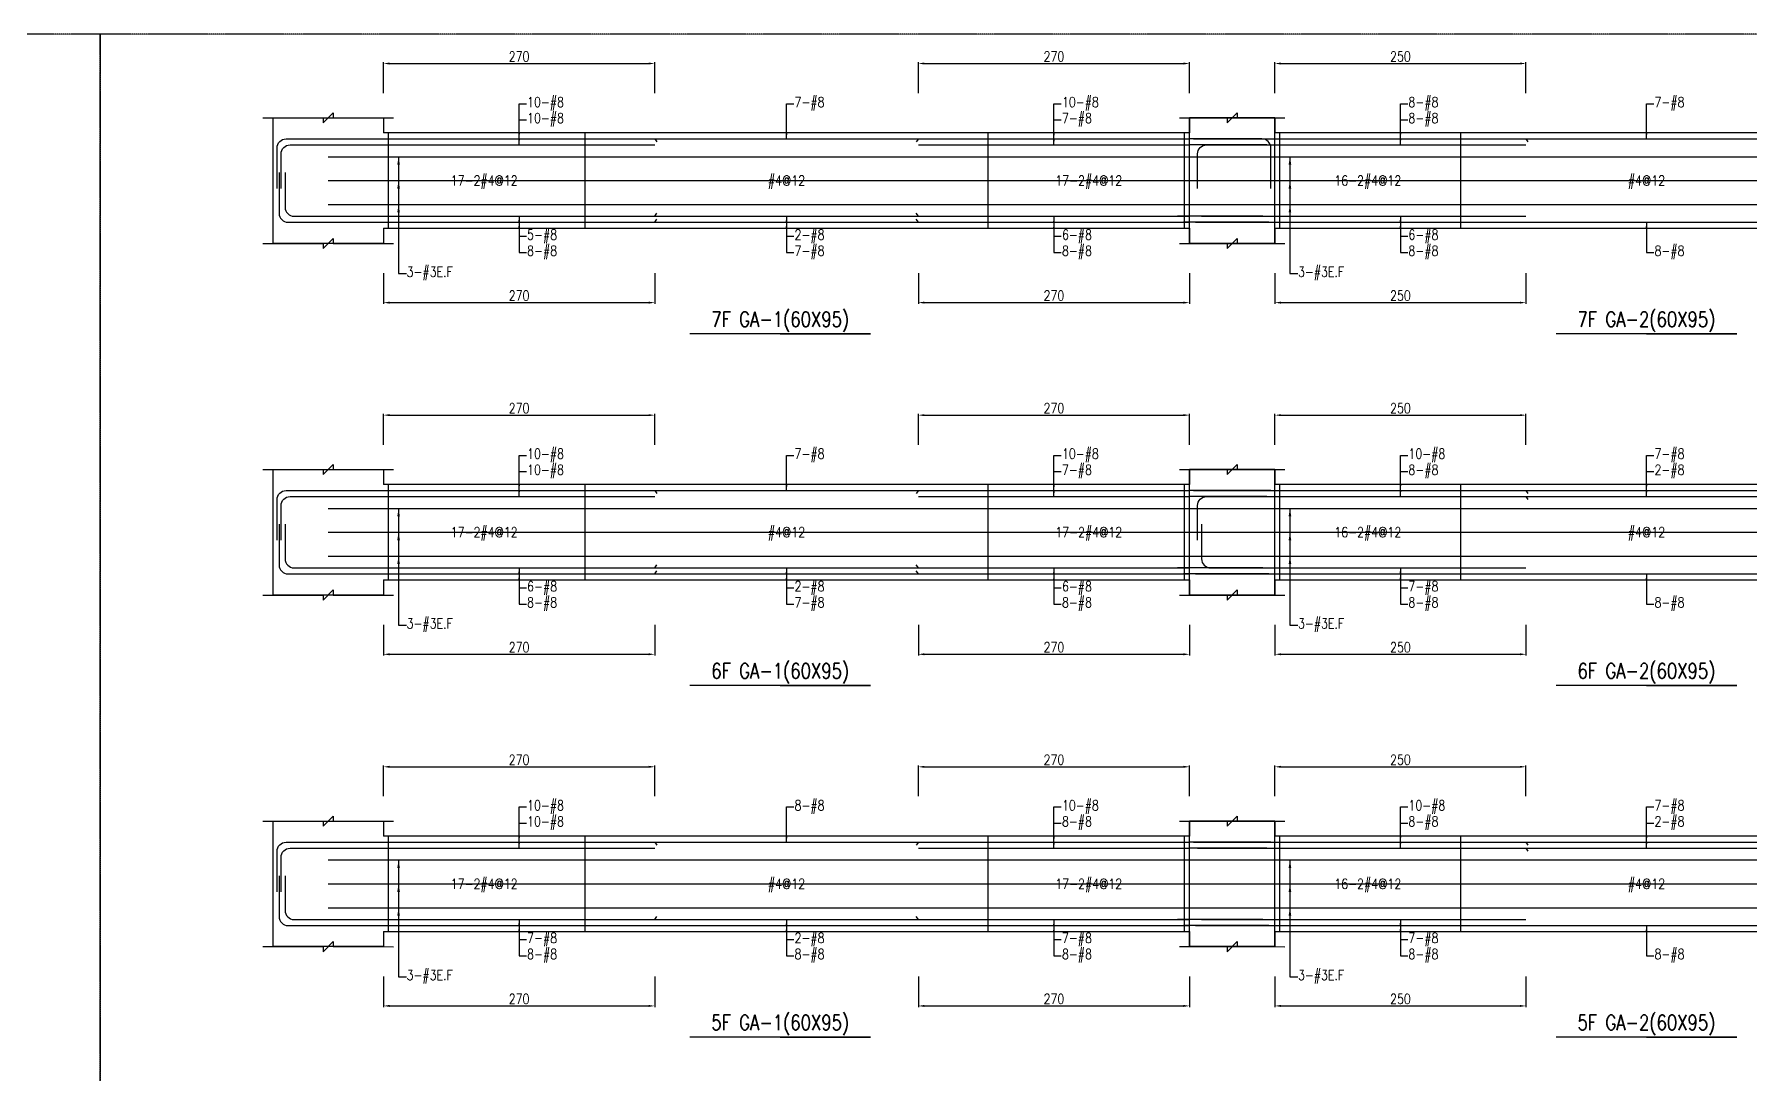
# Model space of a CAD drawing. Header units: millimetres. Extents: x 0 to 84580, y -12276 to 4373.
# Drawn here: x 38995 to 40703, y -2034 to -1000 of the extents above; entities that cross this region are included whole.
import ezdxf
from ezdxf.enums import TextEntityAlignment as Align

# ---------------------------------------------------------------- set-up
doc = ezdxf.new("R2010")
doc.units = ezdxf.units.MM
doc.header["$MEASUREMENT"] = 0
doc.linetypes.add('CENTER', pattern=[2, 1.25, -0.25, 0.25, -0.25])
for name, color, linetype in [('S-DIM', 2, 'Continuous'), ('S-GRID', 1, 'CENTER'), ('S-LEADER', 2, 'Continuous'), ('S-RC', 130, 'Continuous'), ('S-REINF', 6, 'Continuous'), ('S-TEXT', 2, 'Continuous')]:
    doc.layers.add(name, color=color, linetype=linetype)
doc.styles.add('CS4', font='romans.shx', dxfattribs={"width": 0.8, "bigfont": 'lsp.shx'})
doc.styles.get("Standard").update_dxf_attribs({"font": 'arial.ttf'})
doc.dimstyles.new('ISO-25', dxfattribs={"dimtxt": 2.5, "dimasz": 2.5, "dimexe": 1.25, "dimexo": 0.625, "dimtad": 1, "dimtxsty": 'Standard', "dimcen": 2.5, "dimadec": 0, "dimazin": 0, "dimtfac": 1, "dimtmove": 0, "dimatfit": 3, "dimfxl": 0, "dimarcsym": 0})

# ---------------------------------------------------------------- blocks, each defined once
blk = doc.blocks.new('*D1075')
at = {"layer": 'DEFPOINTS', "color": 0, "transparency": 16777216}
for p in [(39613, -1729.0625), (39343, -1759.0625), (39613, -1759.0625)]:
    blk.add_point(p, dxfattribs=at)
at = {"layer": 'S-DIM', "color": 0, "lineweight": -2, "transparency": 16777216}
for p, q in [((39343, -1758.4375), (39343, -1727.8125)), ((39349, -1729.0625), (39607, -1729.0625)), ((39613, -1758.4375), (39613, -1727.8125))]:
    blk.add_line(p, q, dxfattribs=at)
at = {"layer": 'S-DIM', "color": 0, "transparency": 16777216}
for points in [[(39349, -1728.0625), (39349, -1730.0625), (39343, -1729.0625)], [(39607, -1728.0625), (39607, -1730.0625), (39613, -1729.0625)]]:
    blk.add_solid(points, dxfattribs=at)
at = {"layer": 'S-DIM', "color": 0, "transparency": 16777216, "insert": (39478, -1722.0625), "char_height": 10, "attachment_point": 5, "style": 'CS4'}
blk.add_mtext('270', dxfattribs=at)
blk = doc.blocks.new('*D1076')
at = {"layer": 'DEFPOINTS', "color": 0, "transparency": 16777216}
for p in [(40145.5, -1729.0625), (39875.5, -1759.0625), (40145.5, -1759.0625)]:
    blk.add_point(p, dxfattribs=at)
at = {"layer": 'S-DIM', "color": 0, "lineweight": -2, "transparency": 16777216}
for p, q in [((39875.5, -1758.4375), (39875.5, -1727.8125)), ((39881.5, -1729.0625), (40139.5, -1729.0625)), ((40145.5, -1758.4375), (40145.5, -1727.8125))]:
    blk.add_line(p, q, dxfattribs=at)
at = {"layer": 'S-DIM', "color": 0, "transparency": 16777216}
for points in [[(39881.5, -1728.0625), (39881.5, -1730.0625), (39875.5, -1729.0625)], [(40139.5, -1728.0625), (40139.5, -1730.0625), (40145.5, -1729.0625)]]:
    blk.add_solid(points, dxfattribs=at)
at = {"layer": 'S-DIM', "color": 0, "transparency": 16777216, "insert": (40010.5, -1722.0625), "char_height": 10, "attachment_point": 5, "style": 'CS4'}
blk.add_mtext('270', dxfattribs=at)
blk = doc.blocks.new('*D1077')
at = {"layer": 'DEFPOINTS', "color": 0, "transparency": 16777216}
for p in [(39343, -1937.0625), (39613, -1937.0625), (39613, -1967.0625)]:
    blk.add_point(p, dxfattribs=at)
at = {"layer": 'S-DIM', "color": 0, "lineweight": -2, "transparency": 16777216}
for p, q in [((39343, -1937.6875), (39343, -1968.3125)), ((39613, -1937.6875), (39613, -1968.3125)), ((39349, -1967.0625), (39607, -1967.0625))]:
    blk.add_line(p, q, dxfattribs=at)
at = {"layer": 'S-DIM', "color": 0, "transparency": 16777216}
for points in [[(39349, -1966.0625), (39349, -1968.0625), (39343, -1967.0625)], [(39607, -1966.0625), (39607, -1968.0625), (39613, -1967.0625)]]:
    blk.add_solid(points, dxfattribs=at)
at = {"layer": 'S-DIM', "color": 0, "transparency": 16777216, "insert": (39478, -1960.0625), "char_height": 10, "attachment_point": 5, "style": 'CS4'}
blk.add_mtext('270', dxfattribs=at)
blk = doc.blocks.new('*D1078')
at = {"layer": 'DEFPOINTS', "color": 0, "transparency": 16777216}
for p in [(39875.5, -1937.0625), (40145.5, -1937.0625), (40145.5, -1967.0625)]:
    blk.add_point(p, dxfattribs=at)
at = {"layer": 'S-DIM', "color": 0, "lineweight": -2, "transparency": 16777216}
for p, q in [((39875.5, -1937.6875), (39875.5, -1968.3125)), ((40145.5, -1937.6875), (40145.5, -1968.3125)), ((39881.5, -1967.0625), (40139.5, -1967.0625))]:
    blk.add_line(p, q, dxfattribs=at)
at = {"layer": 'S-DIM', "color": 0, "transparency": 16777216}
for points in [[(39881.5, -1966.0625), (39881.5, -1968.0625), (39875.5, -1967.0625)], [(40139.5, -1966.0625), (40139.5, -1968.0625), (40145.5, -1967.0625)]]:
    blk.add_solid(points, dxfattribs=at)
at = {"layer": 'S-DIM', "color": 0, "transparency": 16777216, "insert": (40010.5, -1960.0625), "char_height": 10, "attachment_point": 5, "style": 'CS4'}
blk.add_mtext('270', dxfattribs=at)
blk = doc.blocks.new('*D1079')
at = {"layer": 'DEFPOINTS', "color": 0, "transparency": 16777216}
for p in [(39613, -1379.0625), (39343, -1409.0625), (39613, -1409.0625)]:
    blk.add_point(p, dxfattribs=at)
at = {"layer": 'S-DIM', "color": 0, "lineweight": -2, "transparency": 16777216}
for p, q in [((39343, -1408.4375), (39343, -1377.8125)), ((39349, -1379.0625), (39607, -1379.0625)), ((39613, -1408.4375), (39613, -1377.8125))]:
    blk.add_line(p, q, dxfattribs=at)
at = {"layer": 'S-DIM', "color": 0, "transparency": 16777216}
for points in [[(39349, -1378.0625), (39349, -1380.0625), (39343, -1379.0625)], [(39607, -1378.0625), (39607, -1380.0625), (39613, -1379.0625)]]:
    blk.add_solid(points, dxfattribs=at)
at = {"layer": 'S-DIM', "color": 0, "transparency": 16777216, "insert": (39478, -1372.0625), "char_height": 10, "attachment_point": 5, "style": 'CS4'}
blk.add_mtext('270', dxfattribs=at)
blk = doc.blocks.new('*D1080')
at = {"layer": 'DEFPOINTS', "color": 0, "transparency": 16777216}
for p in [(40145.5, -1379.0625), (39875.5, -1409.0625), (40145.5, -1409.0625)]:
    blk.add_point(p, dxfattribs=at)
at = {"layer": 'S-DIM', "color": 0, "lineweight": -2, "transparency": 16777216}
for p, q in [((39875.5, -1408.4375), (39875.5, -1377.8125)), ((39881.5, -1379.0625), (40139.5, -1379.0625)), ((40145.5, -1408.4375), (40145.5, -1377.8125))]:
    blk.add_line(p, q, dxfattribs=at)
at = {"layer": 'S-DIM', "color": 0, "transparency": 16777216}
for points in [[(39881.5, -1378.0625), (39881.5, -1380.0625), (39875.5, -1379.0625)], [(40139.5, -1378.0625), (40139.5, -1380.0625), (40145.5, -1379.0625)]]:
    blk.add_solid(points, dxfattribs=at)
at = {"layer": 'S-DIM', "color": 0, "transparency": 16777216, "insert": (40010.5, -1372.0625), "char_height": 10, "attachment_point": 5, "style": 'CS4'}
blk.add_mtext('270', dxfattribs=at)
blk = doc.blocks.new('*D1081')
at = {"layer": 'DEFPOINTS', "color": 0, "transparency": 16777216}
for p in [(39343, -1587.0625), (39613, -1587.0625), (39613, -1617.0625)]:
    blk.add_point(p, dxfattribs=at)
at = {"layer": 'S-DIM', "color": 0, "lineweight": -2, "transparency": 16777216}
for p, q in [((39343, -1587.6875), (39343, -1618.3125)), ((39613, -1587.6875), (39613, -1618.3125)), ((39349, -1617.0625), (39607, -1617.0625))]:
    blk.add_line(p, q, dxfattribs=at)
at = {"layer": 'S-DIM', "color": 0, "transparency": 16777216}
for points in [[(39349, -1616.0625), (39349, -1618.0625), (39343, -1617.0625)], [(39607, -1616.0625), (39607, -1618.0625), (39613, -1617.0625)]]:
    blk.add_solid(points, dxfattribs=at)
at = {"layer": 'S-DIM', "color": 0, "transparency": 16777216, "insert": (39478, -1610.0625), "char_height": 10, "attachment_point": 5, "style": 'CS4'}
blk.add_mtext('270', dxfattribs=at)
blk = doc.blocks.new('*D1082')
at = {"layer": 'DEFPOINTS', "color": 0, "transparency": 16777216}
for p in [(39875.5, -1587.0625), (40145.5, -1587.0625), (40145.5, -1617.0625)]:
    blk.add_point(p, dxfattribs=at)
at = {"layer": 'S-DIM', "color": 0, "lineweight": -2, "transparency": 16777216}
for p, q in [((39875.5, -1587.6875), (39875.5, -1618.3125)), ((40145.5, -1587.6875), (40145.5, -1618.3125)), ((39881.5, -1617.0625), (40139.5, -1617.0625))]:
    blk.add_line(p, q, dxfattribs=at)
at = {"layer": 'S-DIM', "color": 0, "transparency": 16777216}
for points in [[(39881.5, -1616.0625), (39881.5, -1618.0625), (39875.5, -1617.0625)], [(40139.5, -1616.0625), (40139.5, -1618.0625), (40145.5, -1617.0625)]]:
    blk.add_solid(points, dxfattribs=at)
at = {"layer": 'S-DIM', "color": 0, "transparency": 16777216, "insert": (40010.5, -1610.0625), "char_height": 10, "attachment_point": 5, "style": 'CS4'}
blk.add_mtext('270', dxfattribs=at)
blk = doc.blocks.new('*D1083')
at = {"layer": 'DEFPOINTS', "color": 0, "transparency": 16777216}
for p in [(39613, -1029.0625), (39343, -1059.0625), (39613, -1059.0625)]:
    blk.add_point(p, dxfattribs=at)
at = {"layer": 'S-DIM', "color": 0, "lineweight": -2, "transparency": 16777216}
for p, q in [((39343, -1058.4375), (39343, -1027.8125)), ((39349, -1029.0625), (39607, -1029.0625)), ((39613, -1058.4375), (39613, -1027.8125))]:
    blk.add_line(p, q, dxfattribs=at)
at = {"layer": 'S-DIM', "color": 0, "transparency": 16777216}
for points in [[(39349, -1028.0625), (39349, -1030.0625), (39343, -1029.0625)], [(39607, -1028.0625), (39607, -1030.0625), (39613, -1029.0625)]]:
    blk.add_solid(points, dxfattribs=at)
at = {"layer": 'S-DIM', "color": 0, "transparency": 16777216, "insert": (39478, -1022.0625), "char_height": 10, "attachment_point": 5, "style": 'CS4'}
blk.add_mtext('270', dxfattribs=at)
blk = doc.blocks.new('*D1084')
at = {"layer": 'DEFPOINTS', "color": 0, "transparency": 16777216}
for p in [(40145.5, -1029.0625), (39875.5, -1059.0625), (40145.5, -1059.0625)]:
    blk.add_point(p, dxfattribs=at)
at = {"layer": 'S-DIM', "color": 0, "lineweight": -2, "transparency": 16777216}
for p, q in [((39875.5, -1058.4375), (39875.5, -1027.8125)), ((39881.5, -1029.0625), (40139.5, -1029.0625)), ((40145.5, -1058.4375), (40145.5, -1027.8125))]:
    blk.add_line(p, q, dxfattribs=at)
at = {"layer": 'S-DIM', "color": 0, "transparency": 16777216}
for points in [[(39881.5, -1028.0625), (39881.5, -1030.0625), (39875.5, -1029.0625)], [(40139.5, -1028.0625), (40139.5, -1030.0625), (40145.5, -1029.0625)]]:
    blk.add_solid(points, dxfattribs=at)
at = {"layer": 'S-DIM', "color": 0, "transparency": 16777216, "insert": (40010.5, -1022.0625), "char_height": 10, "attachment_point": 5, "style": 'CS4'}
blk.add_mtext('270', dxfattribs=at)
blk = doc.blocks.new('*D1085')
at = {"layer": 'DEFPOINTS', "color": 0, "transparency": 16777216}
for p in [(39343, -1237.0625), (39613, -1237.0625), (39613, -1267.0625)]:
    blk.add_point(p, dxfattribs=at)
at = {"layer": 'S-DIM', "color": 0, "lineweight": -2, "transparency": 16777216}
for p, q in [((39343, -1237.6875), (39343, -1268.3125)), ((39613, -1237.6875), (39613, -1268.3125)), ((39349, -1267.0625), (39607, -1267.0625))]:
    blk.add_line(p, q, dxfattribs=at)
at = {"layer": 'S-DIM', "color": 0, "transparency": 16777216}
for points in [[(39349, -1266.0625), (39349, -1268.0625), (39343, -1267.0625)], [(39607, -1266.0625), (39607, -1268.0625), (39613, -1267.0625)]]:
    blk.add_solid(points, dxfattribs=at)
at = {"layer": 'S-DIM', "color": 0, "transparency": 16777216, "insert": (39478, -1260.0625), "char_height": 10, "attachment_point": 5, "style": 'CS4'}
blk.add_mtext('270', dxfattribs=at)
blk = doc.blocks.new('*D1086')
at = {"layer": 'DEFPOINTS', "color": 0, "transparency": 16777216}
for p in [(39875.5, -1237.0625), (40145.5, -1237.0625), (40145.5, -1267.0625)]:
    blk.add_point(p, dxfattribs=at)
at = {"layer": 'S-DIM', "color": 0, "lineweight": -2, "transparency": 16777216}
for p, q in [((39875.5, -1237.6875), (39875.5, -1268.3125)), ((40145.5, -1237.6875), (40145.5, -1268.3125)), ((39881.5, -1267.0625), (40139.5, -1267.0625))]:
    blk.add_line(p, q, dxfattribs=at)
at = {"layer": 'S-DIM', "color": 0, "transparency": 16777216}
for points in [[(39881.5, -1266.0625), (39881.5, -1268.0625), (39875.5, -1267.0625)], [(40139.5, -1266.0625), (40139.5, -1268.0625), (40145.5, -1267.0625)]]:
    blk.add_solid(points, dxfattribs=at)
at = {"layer": 'S-DIM', "color": 0, "transparency": 16777216, "insert": (40010.5, -1260.0625), "char_height": 10, "attachment_point": 5, "style": 'CS4'}
blk.add_mtext('270', dxfattribs=at)
blk = doc.blocks.new('*D1034')
at = {"layer": 'DEFPOINTS', "color": 0, "transparency": 16777216}
for p in [(40480.5, -1729.0625), (40230.5, -1759.0625), (40480.5, -1759.0625)]:
    blk.add_point(p, dxfattribs=at)
at = {"layer": 'S-DIM', "color": 0, "lineweight": -2, "transparency": 16777216}
for p, q in [((40230.5, -1758.4375), (40230.5, -1727.8125)), ((40236.5, -1729.0625), (40474.5, -1729.0625)), ((40480.5, -1758.4375), (40480.5, -1727.8125))]:
    blk.add_line(p, q, dxfattribs=at)
at = {"layer": 'S-DIM', "color": 0, "transparency": 16777216}
for points in [[(40236.5, -1728.0625), (40236.5, -1730.0625), (40230.5, -1729.0625)], [(40474.5, -1728.0625), (40474.5, -1730.0625), (40480.5, -1729.0625)]]:
    blk.add_solid(points, dxfattribs=at)
at = {"layer": 'S-DIM', "color": 0, "transparency": 16777216, "insert": (40355.5, -1722.0625), "char_height": 10, "attachment_point": 5, "style": 'CS4'}
blk.add_mtext('250', dxfattribs=at)
blk = doc.blocks.new('*D1022')
at = {"layer": 'DEFPOINTS', "color": 0, "transparency": 16777216}
for p in [(40230.5, -1937.0625), (40480.5, -1937.0625), (40480.5, -1967.0625)]:
    blk.add_point(p, dxfattribs=at)
at = {"layer": 'S-DIM', "color": 0, "lineweight": -2, "transparency": 16777216}
for p, q in [((40230.5, -1937.6875), (40230.5, -1968.3125)), ((40480.5, -1937.6875), (40480.5, -1968.3125)), ((40236.5, -1967.0625), (40474.5, -1967.0625))]:
    blk.add_line(p, q, dxfattribs=at)
at = {"layer": 'S-DIM', "color": 0, "transparency": 16777216}
for points in [[(40236.5, -1966.0625), (40236.5, -1968.0625), (40230.5, -1967.0625)], [(40474.5, -1966.0625), (40474.5, -1968.0625), (40480.5, -1967.0625)]]:
    blk.add_solid(points, dxfattribs=at)
at = {"layer": 'S-DIM', "color": 0, "transparency": 16777216, "insert": (40355.5, -1960.0625), "char_height": 10, "attachment_point": 5, "style": 'CS4'}
blk.add_mtext('250', dxfattribs=at)
blk = doc.blocks.new('*D1024')
at = {"layer": 'DEFPOINTS', "color": 0, "transparency": 16777216}
for p in [(40480.5, -1379.0625), (40230.5, -1409.0625), (40480.5, -1409.0625)]:
    blk.add_point(p, dxfattribs=at)
at = {"layer": 'S-DIM', "color": 0, "lineweight": -2, "transparency": 16777216}
for p, q in [((40230.5, -1408.4375), (40230.5, -1377.8125)), ((40236.5, -1379.0625), (40474.5, -1379.0625)), ((40480.5, -1408.4375), (40480.5, -1377.8125))]:
    blk.add_line(p, q, dxfattribs=at)
at = {"layer": 'S-DIM', "color": 0, "transparency": 16777216}
for points in [[(40236.5, -1378.0625), (40236.5, -1380.0625), (40230.5, -1379.0625)], [(40474.5, -1378.0625), (40474.5, -1380.0625), (40480.5, -1379.0625)]]:
    blk.add_solid(points, dxfattribs=at)
at = {"layer": 'S-DIM', "color": 0, "transparency": 16777216, "insert": (40355.5, -1372.0625), "char_height": 10, "attachment_point": 5, "style": 'CS4'}
blk.add_mtext('250', dxfattribs=at)
blk = doc.blocks.new('*D1026')
at = {"layer": 'DEFPOINTS', "color": 0, "transparency": 16777216}
for p in [(40230.5, -1587.0625), (40480.5, -1587.0625), (40480.5, -1617.0625)]:
    blk.add_point(p, dxfattribs=at)
at = {"layer": 'S-DIM', "color": 0, "lineweight": -2, "transparency": 16777216}
for p, q in [((40230.5, -1587.6875), (40230.5, -1618.3125)), ((40480.5, -1587.6875), (40480.5, -1618.3125)), ((40236.5, -1617.0625), (40474.5, -1617.0625))]:
    blk.add_line(p, q, dxfattribs=at)
at = {"layer": 'S-DIM', "color": 0, "transparency": 16777216}
for points in [[(40236.5, -1616.0625), (40236.5, -1618.0625), (40230.5, -1617.0625)], [(40474.5, -1616.0625), (40474.5, -1618.0625), (40480.5, -1617.0625)]]:
    blk.add_solid(points, dxfattribs=at)
at = {"layer": 'S-DIM', "color": 0, "transparency": 16777216, "insert": (40355.5, -1610.0625), "char_height": 10, "attachment_point": 5, "style": 'CS4'}
blk.add_mtext('250', dxfattribs=at)
blk = doc.blocks.new('*D1035')
at = {"layer": 'DEFPOINTS', "color": 0, "transparency": 16777216}
for p in [(40480.5, -1029.0625), (40230.5, -1059.0625), (40480.5, -1059.0625)]:
    blk.add_point(p, dxfattribs=at)
at = {"layer": 'S-DIM', "color": 0, "lineweight": -2, "transparency": 16777216}
for p, q in [((40230.5, -1058.4375), (40230.5, -1027.8125)), ((40236.5, -1029.0625), (40474.5, -1029.0625)), ((40480.5, -1058.4375), (40480.5, -1027.8125))]:
    blk.add_line(p, q, dxfattribs=at)
at = {"layer": 'S-DIM', "color": 0, "transparency": 16777216}
for points in [[(40236.5, -1028.0625), (40236.5, -1030.0625), (40230.5, -1029.0625)], [(40474.5, -1028.0625), (40474.5, -1030.0625), (40480.5, -1029.0625)]]:
    blk.add_solid(points, dxfattribs=at)
at = {"layer": 'S-DIM', "color": 0, "transparency": 16777216, "insert": (40355.5, -1022.0625), "char_height": 10, "attachment_point": 5, "style": 'CS4'}
blk.add_mtext('250', dxfattribs=at)
blk = doc.blocks.new('*D1037')
at = {"layer": 'DEFPOINTS', "color": 0, "transparency": 16777216}
for p in [(40230.5, -1237.0625), (40480.5, -1237.0625), (40480.5, -1267.0625)]:
    blk.add_point(p, dxfattribs=at)
at = {"layer": 'S-DIM', "color": 0, "lineweight": -2, "transparency": 16777216}
for p, q in [((40230.5, -1237.6875), (40230.5, -1268.3125)), ((40480.5, -1237.6875), (40480.5, -1268.3125)), ((40236.5, -1267.0625), (40474.5, -1267.0625))]:
    blk.add_line(p, q, dxfattribs=at)
at = {"layer": 'S-DIM', "color": 0, "transparency": 16777216}
for points in [[(40236.5, -1266.0625), (40236.5, -1268.0625), (40230.5, -1267.0625)], [(40474.5, -1266.0625), (40474.5, -1268.0625), (40480.5, -1267.0625)]]:
    blk.add_solid(points, dxfattribs=at)
at = {"layer": 'S-DIM', "color": 0, "transparency": 16777216, "insert": (40355.5, -1260.0625), "char_height": 10, "attachment_point": 5, "style": 'CS4'}
blk.add_mtext('250', dxfattribs=at)

msp = doc.modelspace()

# ---------------------------------------------------------------- linework, layer by layer
at = {"layer": 'S-GRID'}
for points in [[(35832, -3069), (39061, -3069), (39061, -1000), (35832, -1000), (35832, -3069)], [(39061, -3069), (42290, -3069), (42290, -1000), (39061, -1000), (39061, -3069)]]:
    msp.add_lwpolyline(points, dxfattribs=at)
at = {"layer": 'S-RC'}
for points in [[(39223, -1083.062), (39283, -1083.074), (39282.999, -1088.074), (39293.001, -1078.076), (39293, -1083.076), (39353, -1083.088)], [(39343, -1193.062), (39343, -1208.062), (39233, -1208.062), (39233, -1083.062), (39343, -1083.062), (39343, -1098.062)], [(40135.5, -1083.062), (40183, -1083.072), (40182.999, -1088.072), (40193.001, -1078.074), (40193, -1083.074), (40240.5, -1083.083)], [(40135.5, -1083.062), (40183, -1083.072), (40182.999, -1088.072), (40193.001, -1078.074), (40193, -1083.074), (40240.5, -1083.083)], [(40145.5, -1193.062), (40145.5, -1208.062), (40230.5, -1208.062), (40230.5, -1083.062), (40145.5, -1083.062), (40145.5, -1098.062)], [(40230.5, -1193.062), (40230.5, -1208.062), (40145.5, -1208.062), (40145.5, -1083.062), (40230.5, -1083.062), (40230.5, -1098.062)], [(40145.5, -1098.062), (39343, -1098.062)], [(40970.5, -1098.062), (40230.5, -1098.062)], [(39343, -1193.062), (40145.5, -1193.062)], [(40230.5, -1193.062), (40970.5, -1193.062)], [(39223, -1208.062), (39283, -1208.074), (39282.999, -1213.074), (39293.001, -1203.076), (39293, -1208.076), (39353, -1208.088)], [(40135.5, -1208.062), (40183, -1208.072), (40182.999, -1213.072), (40193.001, -1203.074), (40193, -1208.074), (40240.5, -1208.083)], [(40135.5, -1208.062), (40183, -1208.072), (40182.999, -1213.072), (40193.001, -1203.074), (40193, -1208.074), (40240.5, -1208.083)], [(39738, -1298.062), (39828, -1298.062), (39648, -1298.062)], [(40600.5, -1298.062), (40690.5, -1298.062), (40510.5, -1298.062)], [(39223, -1433.062), (39283, -1433.074), (39282.999, -1438.074), (39293.001, -1428.076), (39293, -1433.076), (39353, -1433.088)], [(39343, -1543.062), (39343, -1558.062), (39233, -1558.062), (39233, -1433.062), (39343, -1433.062), (39343, -1448.062)], [(40135.5, -1433.062), (40183, -1433.072), (40182.999, -1438.072), (40193.001, -1428.074), (40193, -1433.074), (40240.5, -1433.083)], [(40135.5, -1433.062), (40183, -1433.072), (40182.999, -1438.072), (40193.001, -1428.074), (40193, -1433.074), (40240.5, -1433.083)], [(40145.5, -1543.062), (40145.5, -1558.062), (40230.5, -1558.062), (40230.5, -1433.062), (40145.5, -1433.062), (40145.5, -1448.062)], [(40230.5, -1543.062), (40230.5, -1558.062), (40145.5, -1558.062), (40145.5, -1433.062), (40230.5, -1433.062), (40230.5, -1448.062)], [(40145.5, -1448.062), (39343, -1448.062)], [(40970.5, -1448.062), (40230.5, -1448.062)], [(39223, -1558.062), (39283, -1558.074), (39282.999, -1563.074), (39293.001, -1553.076), (39293, -1558.076), (39353, -1558.088)], [(39343, -1543.062), (40145.5, -1543.062)], [(40135.5, -1558.062), (40183, -1558.072), (40182.999, -1563.072), (40193.001, -1553.074), (40193, -1558.074), (40240.5, -1558.083)], [(40135.5, -1558.062), (40183, -1558.072), (40182.999, -1563.072), (40193.001, -1553.074), (40193, -1558.074), (40240.5, -1558.083)], [(40230.5, -1543.062), (40970.5, -1543.062)], [(39738, -1648.062), (39828, -1648.062), (39648, -1648.062)], [(40600.5, -1648.062), (40690.5, -1648.062), (40510.5, -1648.062)], [(39223, -1783.062), (39283, -1783.074), (39282.999, -1788.074), (39293.001, -1778.076), (39293, -1783.076), (39353, -1783.088)], [(39343, -1893.062), (39343, -1908.062), (39233, -1908.062), (39233, -1783.062), (39343, -1783.062), (39343, -1798.062)], [(40135.5, -1783.062), (40183, -1783.072), (40182.999, -1788.072), (40193.001, -1778.074), (40193, -1783.074), (40240.5, -1783.083)], [(40135.5, -1783.062), (40183, -1783.072), (40182.999, -1788.072), (40193.001, -1778.074), (40193, -1783.074), (40240.5, -1783.083)], [(40145.5, -1893.062), (40145.5, -1908.062), (40230.5, -1908.062), (40230.5, -1783.062), (40145.5, -1783.062), (40145.5, -1798.062)], [(40230.5, -1893.062), (40230.5, -1908.062), (40145.5, -1908.062), (40145.5, -1783.062), (40230.5, -1783.062), (40230.5, -1798.062)], [(40145.5, -1798.062), (39343, -1798.062)], [(40970.5, -1798.062), (40230.5, -1798.062)], [(39343, -1893.062), (40145.5, -1893.062)], [(40230.5, -1893.062), (40970.5, -1893.062)], [(39223, -1908.062), (39283, -1908.074), (39282.999, -1913.074), (39293.001, -1903.076), (39293, -1908.076), (39353, -1908.088)], [(40135.5, -1908.062), (40183, -1908.072), (40182.999, -1913.072), (40193.001, -1903.074), (40193, -1908.074), (40240.5, -1908.083)], [(40135.5, -1908.062), (40183, -1908.072), (40182.999, -1913.072), (40193.001, -1903.074), (40193, -1908.074), (40240.5, -1908.083)], [(39738, -1998.062), (39828, -1998.062), (39648, -1998.062)], [(40600.5, -1998.062), (40690.5, -1998.062), (40510.5, -1998.062)]]:
    msp.add_lwpolyline(points, dxfattribs=at)
at = {"layer": 'S-REINF'}
for points in [[(39237, -1153.562), (39237, -1113.062, -0.41421356), (39246, -1104.062), (39343, -1104.062)], [(39241, -1153.562), (39241, -1119.062, -0.41421356), (39250, -1110.062), (39343, -1110.062)], [(40226.5, -1153.562), (40226.5, -1113.062, 0.41421356), (40217.5, -1104.062), (40145.5, -1104.062)], [(40153.5, -1153.562), (40153.5, -1119.062, -0.41421356), (40162.5, -1110.062), (40230.5, -1110.062)], [(39239, -1137.562), (39239, -1178.062, 0.41421356), (39248, -1187.062), (39343, -1187.062)], [(39245, -1137.562), (39245, -1172.062, 0.41421356), (39254, -1181.062), (39343, -1181.062)], [(39237, -1503.562), (39237, -1463.062, -0.41421356), (39246, -1454.062), (39343, -1454.062)], [(39241, -1503.562), (39241, -1469.062, -0.41421356), (39250, -1460.062), (39343, -1460.062)], [(40153.5, -1503.562), (40153.5, -1469.062, -0.41421356), (40162.5, -1460.062), (40230.5, -1460.062)], [(39239, -1487.562), (39239, -1528.062, 0.41421356), (39248, -1537.062), (39343, -1537.062)], [(39245, -1487.562), (39245, -1522.062, 0.41421356), (39254, -1531.062), (39343, -1531.062)], [(40157.5, -1487.562), (40157.5, -1522.062, 0.41421356), (40166.5, -1531.062), (40230.5, -1531.062)], [(39237, -1853.562), (39237, -1813.062, -0.41421356), (39246, -1804.062), (39343, -1804.062)], [(39241, -1853.562), (39241, -1819.062, -0.41421356), (39250, -1810.062), (39343, -1810.062)], [(39239, -1837.562), (39239, -1878.062, 0.41421356), (39248, -1887.062), (39343, -1887.062)], [(39245, -1837.562), (39245, -1872.062, 0.41421356), (39254, -1881.062), (39343, -1881.062)]]:
    msp.add_lwpolyline(points, format="xyb", dxfattribs=at)
for points in [[(39343, -1104.062), (39613, -1104.062)], [(39343, -1110.062), (39613, -1110.062)], [(39613, -1104.062), (39615, -1107.062)], [(39613, -1104.062), (39875.5, -1104.062)], [(39875.5, -1104.062), (39873.5, -1107.062)], [(39875.5, -1104.062), (40145.5, -1104.062)], [(39875.5, -1110.062), (40145.5, -1110.062)], [(40222.5, -1110.062), (40145.5, -1110.062)], [(40149.5, -1104.062), (40230.5, -1104.062)], [(40230.5, -1104.062), (40480.5, -1104.062)], [(40230.5, -1110.062), (40480.5, -1110.062)], [(40480.5, -1104.062), (40482.5, -1107.062)], [(40480.5, -1104.062), (40720.5, -1104.062)], [(39613, -1181.062), (39615, -1178.062)], [(39875.5, -1181.062), (39873.5, -1178.062)], [(39343, -1181.062), (39613, -1181.062)], [(39343, -1187.062), (39613, -1187.062)], [(39613, -1181.062), (39875.5, -1181.062)], [(39613, -1187.062), (39615, -1184.062)], [(39613, -1187.062), (39875.5, -1187.062)], [(39875.5, -1187.062), (39873.5, -1184.062)], [(39875.5, -1181.062), (40145.5, -1181.062)], [(39875.5, -1187.062), (40145.5, -1187.062)], [(40218.5, -1181.062), (40133.5, -1181.062)], [(40224.5, -1187.062), (40139.5, -1187.062)], [(40151.5, -1187.062), (40230.5, -1187.062)], [(40157.5, -1181.062), (40230.5, -1181.062)], [(40230.5, -1181.062), (40480.5, -1181.062)], [(40230.5, -1187.062), (40480.5, -1187.062)], [(40480.5, -1187.062), (40720.5, -1187.062)], [(39343, -1454.062), (39613, -1454.062)], [(39343, -1460.062), (39613, -1460.062)], [(39613, -1454.062), (39615, -1457.062)], [(39613, -1454.062), (39875.5, -1454.062)], [(39875.5, -1454.062), (39873.5, -1457.062)], [(39875.5, -1454.062), (40145.5, -1454.062)], [(39875.5, -1460.062), (40145.5, -1460.062)], [(40226.5, -1454.062), (40145.5, -1454.062)], [(40222.5, -1460.062), (40145.5, -1460.062)], [(40149.5, -1454.062), (40230.5, -1454.062)], [(40230.5, -1454.062), (40480.5, -1454.062)], [(40230.5, -1460.062), (40480.5, -1460.062)], [(40480.5, -1454.062), (40482.5, -1457.062)], [(40480.5, -1454.062), (40720.5, -1454.062)], [(40480.5, -1460.062), (40482.5, -1463.062)], [(40480.5, -1460.062), (40720.5, -1460.062)], [(39343, -1531.062), (39613, -1531.062)], [(39343, -1537.062), (39613, -1537.062)], [(39613, -1531.062), (39615, -1528.062)], [(39613, -1531.062), (39875.5, -1531.062)], [(39613, -1537.062), (39615, -1534.062)], [(39613, -1537.062), (39875.5, -1537.062)], [(39875.5, -1531.062), (39873.5, -1528.062)], [(39875.5, -1537.062), (39873.5, -1534.062)], [(39875.5, -1531.062), (40145.5, -1531.062)], [(39875.5, -1537.062), (40145.5, -1537.062)], [(40218.5, -1531.062), (40133.5, -1531.062)], [(40224.5, -1537.062), (40139.5, -1537.062)], [(40151.5, -1537.062), (40230.5, -1537.062)], [(40230.5, -1531.062), (40480.5, -1531.062)], [(40230.5, -1537.062), (40480.5, -1537.062)], [(40480.5, -1537.062), (40720.5, -1537.062)], [(39343, -1804.062), (39613, -1804.062)], [(39343, -1810.062), (39613, -1810.062)], [(39613, -1804.062), (39615, -1807.062)], [(39613, -1804.062), (39875.5, -1804.062)], [(39875.5, -1804.062), (39873.5, -1807.062)], [(39875.5, -1804.062), (40145.5, -1804.062)], [(39875.5, -1810.062), (40145.5, -1810.062)], [(40226.5, -1804.062), (40145.5, -1804.062)], [(40222.5, -1810.062), (40145.5, -1810.062)], [(40149.5, -1804.062), (40230.5, -1804.062)], [(40153.5, -1810.062), (40230.5, -1810.062)], [(40230.5, -1804.062), (40480.5, -1804.062)], [(40230.5, -1810.062), (40480.5, -1810.062)], [(40480.5, -1804.062), (40482.5, -1807.062)], [(40480.5, -1804.062), (40720.5, -1804.062)], [(40480.5, -1810.062), (40482.5, -1813.062)], [(40480.5, -1810.062), (40720.5, -1810.062)], [(39613, -1881.062), (39615, -1878.062)], [(39875.5, -1881.062), (39873.5, -1878.062)], [(39343, -1881.062), (39613, -1881.062)], [(39343, -1887.062), (39613, -1887.062)], [(39613, -1881.062), (39875.5, -1881.062)], [(39613, -1887.062), (39875.5, -1887.062)], [(39875.5, -1881.062), (40145.5, -1881.062)], [(39875.5, -1887.062), (40145.5, -1887.062)], [(40218.5, -1881.062), (40133.5, -1881.062)], [(40224.5, -1887.062), (40139.5, -1887.062)], [(40151.5, -1887.062), (40230.5, -1887.062)], [(40157.5, -1881.062), (40230.5, -1881.062)], [(40230.5, -1881.062), (40480.5, -1881.062)], [(40230.5, -1887.062), (40480.5, -1887.062)], [(40480.5, -1887.062), (40720.5, -1887.062)]]:
    msp.add_lwpolyline(points, dxfattribs=at)
at = {"layer": 'S-REINF', "color": 1}
for points in [[(39348, -1193.062), (39348, -1098.062)], [(39543.625, -1193.062), (39543.625, -1098.062)], [(39944.875, -1193.062), (39944.875, -1098.062)], [(40140.5, -1193.062), (40140.5, -1098.062)], [(40235.5, -1193.062), (40235.5, -1098.062)], [(40415.5, -1193.062), (40415.5, -1098.062)], [(39288, -1121.812), (40188, -1121.812)], [(40188, -1121.812), (41013, -1121.812)], [(39288, -1145.562), (40188, -1145.562)], [(40188, -1145.562), (41013, -1145.562)], [(39288, -1169.312), (40188, -1169.312)], [(40188, -1169.312), (41013, -1169.312)], [(39348, -1543.062), (39348, -1448.062)], [(39543.625, -1543.062), (39543.625, -1448.062)], [(39944.875, -1543.062), (39944.875, -1448.062)], [(40140.5, -1543.062), (40140.5, -1448.062)], [(40235.5, -1543.062), (40235.5, -1448.062)], [(40415.5, -1543.062), (40415.5, -1448.062)], [(39288, -1471.812), (40188, -1471.812)], [(40188, -1471.812), (41013, -1471.812)], [(39288, -1495.562), (40188, -1495.562)], [(40188, -1495.562), (41013, -1495.562)], [(39288, -1519.312), (40188, -1519.312)], [(40188, -1519.312), (41013, -1519.312)], [(39348, -1893.062), (39348, -1798.062)], [(39543.625, -1893.062), (39543.625, -1798.062)], [(39944.875, -1893.062), (39944.875, -1798.062)], [(40140.5, -1893.062), (40140.5, -1798.062)], [(40235.5, -1893.062), (40235.5, -1798.062)], [(40415.5, -1893.062), (40415.5, -1798.062)], [(39288, -1821.812), (40188, -1821.812)], [(40188, -1821.812), (41013, -1821.812)], [(39288, -1845.562), (40188, -1845.562)], [(40188, -1845.562), (41013, -1845.562)], [(39288, -1869.312), (40188, -1869.312)], [(40188, -1869.312), (41013, -1869.312)]]:
    msp.add_lwpolyline(points, dxfattribs=at)

# ---------------------------------------------------------------- texts
at = {"layer": 'S-LEADER', "char_height": 10, "attachment_point": 4, "style": 'CS4'}
for s, insert in [('10-#8', (39486, -1069.062)), ('7-#8', (39752.25, -1069.062)), ('10-#8', (40018.5, -1069.062)), ('8-#8', (40363.5, -1069.062)), ('7-#8', (40608.5, -1069.062)), ('10-#8', (39486, -1085.062)), ('7-#8', (40018.5, -1085.062)), ('8-#8', (40363.5, -1085.062)), ('5-#8', (39486, -1201.062)), ('2-#8', (39752.25, -1201.062)), ('6-#8', (40018.5, -1201.062)), ('6-#8', (40363.5, -1201.062)), ('8-#8', (39486, -1217.062)), ('7-#8', (39752.25, -1217.062)), ('8-#8', (40018.5, -1217.062)), ('8-#8', (40363.5, -1217.062)), ('8-#8', (40608.5, -1217.062)), ('10-#8', (39486, -1419.062)), ('7-#8', (39752.25, -1419.062)), ('10-#8', (40018.5, -1419.062)), ('10-#8', (40363.5, -1419.062)), ('7-#8', (40608.5, -1419.062)), ('10-#8', (39486, -1435.062)), ('7-#8', (40018.5, -1435.062)), ('8-#8', (40363.5, -1435.062)), ('2-#8', (40608.5, -1435.062)), ('6-#8', (39486, -1551.062)), ('2-#8', (39752.25, -1551.062)), ('6-#8', (40018.5, -1551.062)), ('7-#8', (40363.5, -1551.062)), ('8-#8', (39486, -1567.062)), ('7-#8', (39752.25, -1567.062)), ('8-#8', (40018.5, -1567.062)), ('8-#8', (40363.5, -1567.062)), ('8-#8', (40608.5, -1567.062)), ('10-#8', (39486, -1769.062)), ('8-#8', (39752.25, -1769.062)), ('10-#8', (40018.5, -1769.062)), ('10-#8', (40363.5, -1769.062)), ('7-#8', (40608.5, -1769.062)), ('10-#8', (39486, -1785.062)), ('8-#8', (40018.5, -1785.062)), ('8-#8', (40363.5, -1785.062)), ('2-#8', (40608.5, -1785.062)), ('7-#8', (39486, -1901.062)), ('2-#8', (39752.25, -1901.062)), ('7-#8', (40018.5, -1901.062)), ('7-#8', (40363.5, -1901.062)), ('8-#8', (39486, -1917.062)), ('8-#8', (39752.25, -1917.062)), ('8-#8', (40018.5, -1917.062)), ('8-#8', (40363.5, -1917.062)), ('8-#8', (40608.5, -1917.062))]:
    msp.add_mtext(s, dxfattribs=dict(at, insert=insert))
at = {"layer": 'S-LEADER', "color": 3, "char_height": 10, "attachment_point": 4, "style": 'CS4'}
for insert in [(39366, -1238.062), (40253.5, -1238.062), (39366, -1588.062), (40253.5, -1588.062), (39366, -1938.062), (40253.5, -1938.062)]:
    msp.add_mtext('3-#3E.F', dxfattribs=dict(at, insert=insert))
at = {"layer": 'S-RC', "style": 'CS4', "width": 0.8}
for s, p in [('7F GA-1(60X95)', (39738, -1291.062)), ('7F GA-2(60X95)', (40600.5, -1291.062)), ('6F GA-1(60X95)', (39738, -1641.062)), ('6F GA-2(60X95)', (40600.5, -1641.062)), ('5F GA-1(60X95)', (39738, -1991.062)), ('5F GA-2(60X95)', (40600.5, -1991.062))]:
    msp.add_text(s, height=15, dxfattribs=at).set_placement(p, align=Align.CENTER)
at = {"layer": 'S-TEXT', "color": 1, "style": 'CS4', "width": 0.8}
for s, p in [('17-2#4@12', (39443.312, -1150.562)), ('#4@12', (39744.25, -1150.562)), ('17-2#4@12', (40045.188, -1150.562)), ('16-2#4@12', (40323, -1150.562)), ('#4@12', (40600.5, -1150.562)), ('17-2#4@12', (39443.312, -1500.562)), ('#4@12', (39744.25, -1500.562)), ('17-2#4@12', (40045.188, -1500.562)), ('16-2#4@12', (40323, -1500.562)), ('#4@12', (40600.5, -1500.562)), ('17-2#4@12', (39443.312, -1850.562)), ('#4@12', (39744.25, -1850.562)), ('17-2#4@12', (40045.188, -1850.562)), ('16-2#4@12', (40323, -1850.562)), ('#4@12', (40600.5, -1850.562))]:
    msp.add_text(s, height=10, dxfattribs=at).set_placement(p, align=Align.CENTER)

# ---------------------------------------------------------------- dimensions: what is measured, and where the dimension line sits
at = {"layer": 'S-DIM'}
for p1, p2, distance, picture, middle in [((39343, -1059.062), (39613, -1059.062), 30, '*D1083', (39478, -1022.062)), ((39875.5, -1059.062), (40145.5, -1059.062), 30, '*D1084', (40010.5, -1022.062)), ((40230.5, -1059.062), (40480.5, -1059.062), 30, '*D1035', (40355.5, -1022.062)), ((39343, -1237.062), (39613, -1237.062), -30, '*D1085', (39478, -1260.062)), ((39875.5, -1237.062), (40145.5, -1237.062), -30, '*D1086', (40010.5, -1260.062)), ((40230.5, -1237.062), (40480.5, -1237.062), -30, '*D1037', (40355.5, -1260.062)), ((39343, -1409.062), (39613, -1409.062), 30, '*D1079', (39478, -1372.062)), ((39875.5, -1409.062), (40145.5, -1409.062), 30, '*D1080', (40010.5, -1372.062)), ((40230.5, -1409.062), (40480.5, -1409.062), 30, '*D1024', (40355.5, -1372.062)), ((39343, -1587.062), (39613, -1587.062), -30, '*D1081', (39478, -1610.062)), ((39875.5, -1587.062), (40145.5, -1587.062), -30, '*D1082', (40010.5, -1610.062)), ((40230.5, -1587.062), (40480.5, -1587.062), -30, '*D1026', (40355.5, -1610.062)), ((39343, -1759.062), (39613, -1759.062), 30, '*D1075', (39478, -1722.062)), ((39875.5, -1759.062), (40145.5, -1759.062), 30, '*D1076', (40010.5, -1722.062)), ((40230.5, -1759.062), (40480.5, -1759.062), 30, '*D1034', (40355.5, -1722.062)), ((39343, -1937.062), (39613, -1937.062), -30, '*D1077', (39478, -1960.062)), ((39875.5, -1937.062), (40145.5, -1937.062), -30, '*D1078', (40010.5, -1960.062)), ((40230.5, -1937.062), (40480.5, -1937.062), -30, '*D1022', (40355.5, -1960.062))]:
    dim = msp.add_aligned_dim(p1=p1, p2=p2, distance=distance, dimstyle='ISO-25', override={"dimtxt": 10, "dimasz": 6, "dimgap": 2, "dimtxsty": 'CS4'}, dxfattribs=at)
    dim.commit()
    dim.dimension.update_dxf_attribs({"geometry": picture, "text_midpoint": middle})

# ---------------------------------------------------------------- leaders
at = {"layer": 'S-LEADER', "annotation_type": 0, "has_hookline": 1, "hookline_direction": 0}
for points, override, text_width in [([(39478, -1104.062), (39478, -1069.062), (39485.375, -1069.062)], {"dimasz": 6, "dimtad": 0}, 37.333), ([(39744.25, -1104.062), (39744.25, -1069.062), (39751.625, -1069.062)], {"dimasz": 6, "dimtad": 0}, 30.857), ([(40010.5, -1104.062), (40010.5, -1069.062), (40017.875, -1069.062)], {"dimasz": 6, "dimtad": 0}, 37.333), ([(40355.5, -1104.062), (40355.5, -1069.062), (40362.875, -1069.062)], {"dimasz": 6, "dimtad": 0}, 30.857), ([(40600.5, -1104.062), (40600.5, -1069.062), (40607.875, -1069.062)], {"dimasz": 6, "dimtad": 0}, 30.857), ([(39478, -1110.062), (39478, -1085.062), (39485.375, -1085.062)], {"dimasz": 6, "dimtad": 0}, 37.333), ([(40010.5, -1110.062), (40010.5, -1085.062), (40017.875, -1085.062)], {"dimasz": 6, "dimtad": 0}, 30.857), ([(40355.5, -1110.062), (40355.5, -1085.062), (40362.875, -1085.062)], {"dimasz": 6, "dimtad": 0}, 30.857), ([(39358, -1169.312), (39358, -1238.062), (39365.375, -1238.062)], {"dimasz": 8, "dimtad": 0}, 49.524), ([(40245.5, -1169.312), (40245.5, -1238.062), (40252.875, -1238.062)], {"dimasz": 8, "dimtad": 0}, 49.524), ([(39478, -1181.062), (39478, -1201.062), (39485.375, -1201.062)], {"dimasz": 6, "dimtad": 0}, 30.857), ([(39478, -1187.062), (39478, -1217.062), (39485.375, -1217.062)], {"dimasz": 6, "dimtad": 0}, 30.857), ([(39744.25, -1181.062), (39744.25, -1201.062), (39751.625, -1201.062)], {"dimasz": 6, "dimtad": 0}, 30.857), ([(39744.25, -1187.062), (39744.25, -1217.062), (39751.625, -1217.062)], {"dimasz": 6, "dimtad": 0}, 30.857), ([(40010.5, -1181.062), (40010.5, -1201.062), (40017.875, -1201.062)], {"dimasz": 6, "dimtad": 0}, 30.476), ([(40010.5, -1187.062), (40010.5, -1217.062), (40017.875, -1217.062)], {"dimasz": 6, "dimtad": 0}, 30.857), ([(40355.5, -1181.062), (40355.5, -1201.062), (40362.875, -1201.062)], {"dimasz": 6, "dimtad": 0}, 30.476), ([(40355.5, -1187.062), (40355.5, -1217.062), (40362.875, -1217.062)], {"dimasz": 6, "dimtad": 0}, 30.857), ([(40600.5, -1187.062), (40600.5, -1217.062), (40607.875, -1217.062)], {"dimasz": 6, "dimtad": 0}, 30.857), ([(39478, -1454.062), (39478, -1419.062), (39485.375, -1419.062)], {"dimasz": 6, "dimtad": 0}, 37.333), ([(39744.25, -1454.062), (39744.25, -1419.062), (39751.625, -1419.062)], {"dimasz": 6, "dimtad": 0}, 30.857), ([(40010.5, -1454.062), (40010.5, -1419.062), (40017.875, -1419.062)], {"dimasz": 6, "dimtad": 0}, 37.333), ([(40355.5, -1454.062), (40355.5, -1419.062), (40362.875, -1419.062)], {"dimasz": 6, "dimtad": 0}, 37.333), ([(40600.5, -1454.062), (40600.5, -1419.062), (40607.875, -1419.062)], {"dimasz": 6, "dimtad": 0}, 30.857), ([(39478, -1460.062), (39478, -1435.062), (39485.375, -1435.062)], {"dimasz": 6, "dimtad": 0}, 37.333), ([(40010.5, -1460.062), (40010.5, -1435.062), (40017.875, -1435.062)], {"dimasz": 6, "dimtad": 0}, 30.857), ([(40355.5, -1460.062), (40355.5, -1435.062), (40362.875, -1435.062)], {"dimasz": 6, "dimtad": 0}, 30.857), ([(40600.5, -1460.062), (40600.5, -1435.062), (40607.875, -1435.062)], {"dimasz": 6, "dimtad": 0}, 30.857), ([(39358, -1519.312), (39358, -1588.062), (39365.375, -1588.062)], {"dimasz": 8, "dimtad": 0}, 49.524), ([(40245.5, -1519.312), (40245.5, -1588.062), (40252.875, -1588.062)], {"dimasz": 8, "dimtad": 0}, 49.524), ([(39478, -1531.062), (39478, -1551.062), (39485.375, -1551.062)], {"dimasz": 6, "dimtad": 0}, 30.476), ([(39478, -1537.062), (39478, -1567.062), (39485.375, -1567.062)], {"dimasz": 6, "dimtad": 0}, 30.857), ([(39744.25, -1531.062), (39744.25, -1551.062), (39751.625, -1551.062)], {"dimasz": 6, "dimtad": 0}, 30.857), ([(39744.25, -1537.062), (39744.25, -1567.062), (39751.625, -1567.062)], {"dimasz": 6, "dimtad": 0}, 30.857), ([(40010.5, -1531.062), (40010.5, -1551.062), (40017.875, -1551.062)], {"dimasz": 6, "dimtad": 0}, 30.476), ([(40010.5, -1537.062), (40010.5, -1567.062), (40017.875, -1567.062)], {"dimasz": 6, "dimtad": 0}, 30.857), ([(40355.5, -1531.062), (40355.5, -1551.062), (40362.875, -1551.062)], {"dimasz": 6, "dimtad": 0}, 30.857), ([(40355.5, -1537.062), (40355.5, -1567.062), (40362.875, -1567.062)], {"dimasz": 6, "dimtad": 0}, 30.857), ([(40600.5, -1537.062), (40600.5, -1567.062), (40607.875, -1567.062)], {"dimasz": 6, "dimtad": 0}, 30.857), ([(39478, -1804.062), (39478, -1769.062), (39485.375, -1769.062)], {"dimasz": 6, "dimtad": 0}, 37.333), ([(39744.25, -1804.062), (39744.25, -1769.062), (39751.625, -1769.062)], {"dimasz": 6, "dimtad": 0}, 30.857), ([(40010.5, -1804.062), (40010.5, -1769.062), (40017.875, -1769.062)], {"dimasz": 6, "dimtad": 0}, 37.333), ([(40355.5, -1804.062), (40355.5, -1769.062), (40362.875, -1769.062)], {"dimasz": 6, "dimtad": 0}, 37.333), ([(40600.5, -1804.062), (40600.5, -1769.062), (40607.875, -1769.062)], {"dimasz": 6, "dimtad": 0}, 30.857), ([(39478, -1810.062), (39478, -1785.062), (39485.375, -1785.062)], {"dimasz": 6, "dimtad": 0}, 37.333), ([(40010.5, -1810.062), (40010.5, -1785.062), (40017.875, -1785.062)], {"dimasz": 6, "dimtad": 0}, 30.857), ([(40355.5, -1810.062), (40355.5, -1785.062), (40362.875, -1785.062)], {"dimasz": 6, "dimtad": 0}, 30.857), ([(40600.5, -1810.062), (40600.5, -1785.062), (40607.875, -1785.062)], {"dimasz": 6, "dimtad": 0}, 30.857), ([(39358, -1869.312), (39358, -1938.062), (39365.375, -1938.062)], {"dimasz": 8, "dimtad": 0}, 49.524), ([(40245.5, -1869.312), (40245.5, -1938.062), (40252.875, -1938.062)], {"dimasz": 8, "dimtad": 0}, 49.524), ([(39478, -1881.062), (39478, -1901.062), (39485.375, -1901.062)], {"dimasz": 6, "dimtad": 0}, 30.857), ([(39478, -1887.062), (39478, -1917.062), (39485.375, -1917.062)], {"dimasz": 6, "dimtad": 0}, 30.857), ([(39744.25, -1881.062), (39744.25, -1901.062), (39751.625, -1901.062)], {"dimasz": 6, "dimtad": 0}, 30.857), ([(39744.25, -1887.062), (39744.25, -1917.062), (39751.625, -1917.062)], {"dimasz": 6, "dimtad": 0}, 30.857), ([(40010.5, -1881.062), (40010.5, -1901.062), (40017.875, -1901.062)], {"dimasz": 6, "dimtad": 0}, 30.857), ([(40010.5, -1887.062), (40010.5, -1917.062), (40017.875, -1917.062)], {"dimasz": 6, "dimtad": 0}, 30.857), ([(40355.5, -1881.062), (40355.5, -1901.062), (40362.875, -1901.062)], {"dimasz": 6, "dimtad": 0}, 30.857), ([(40355.5, -1887.062), (40355.5, -1917.062), (40362.875, -1917.062)], {"dimasz": 6, "dimtad": 0}, 30.857), ([(40600.5, -1887.062), (40600.5, -1917.062), (40607.875, -1917.062)], {"dimasz": 6, "dimtad": 0}, 30.857)]:
    msp.add_leader(points, dimstyle='ISO-25', override=override, dxfattribs=dict(at, text_width=text_width))
at = {"layer": 'S-LEADER'}
for points in [[(39358, -1121.812), (39358, -1238.062), (39366, -1238.062)], [(40245.5, -1121.812), (40245.5, -1238.062), (40253.5, -1238.062)], [(39358, -1145.562), (39358, -1238.062), (39366, -1238.062)], [(40245.5, -1145.562), (40245.5, -1238.062), (40253.5, -1238.062)], [(39358, -1471.812), (39358, -1588.062), (39366, -1588.062)], [(40245.5, -1471.812), (40245.5, -1588.062), (40253.5, -1588.062)], [(39358, -1495.562), (39358, -1588.062), (39366, -1588.062)], [(40245.5, -1495.562), (40245.5, -1588.062), (40253.5, -1588.062)], [(39358, -1821.812), (39358, -1938.062), (39366, -1938.062)], [(40245.5, -1821.812), (40245.5, -1938.062), (40253.5, -1938.062)], [(39358, -1845.562), (39358, -1938.062), (39366, -1938.062)], [(40245.5, -1845.562), (40245.5, -1938.062), (40253.5, -1938.062)]]:
    msp.add_leader(points, dimstyle='ISO-25', override={"dimasz": 8}, dxfattribs=at)

doc.saveas('drawing.dxf')
